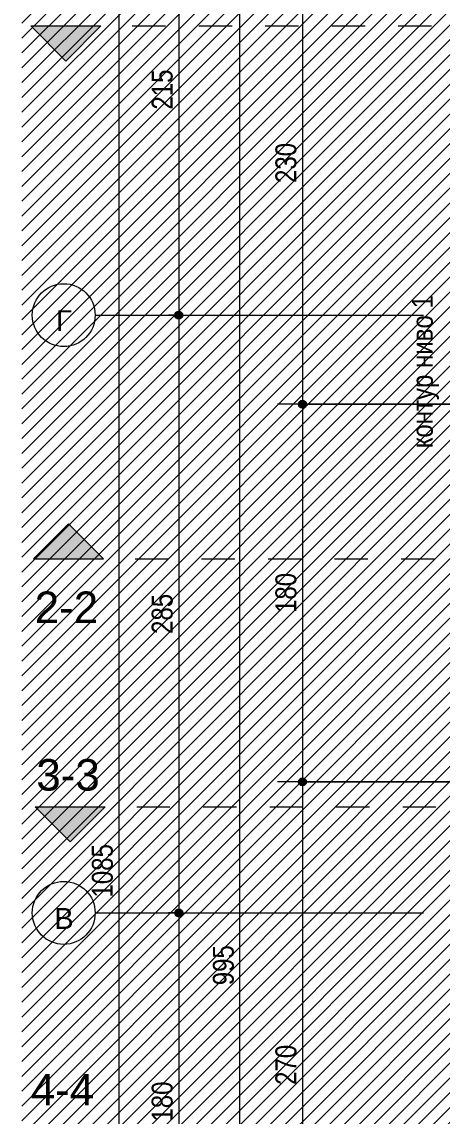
# Model space of a CAD drawing. Header units: centimetres. Extents: x -78 to 2022, y -1469 to 375.
# Drawn here: x -78 to 123, y -831 to -309 of the extents above; entities that cross this region are included whole.
import ezdxf

# ---------------------------------------------------------------- set-up
doc = ezdxf.new("R2010")
doc.units = ezdxf.units.CM
doc.linetypes.add('Dash', pattern=[31.75, 15.875, -15.875])
doc.linetypes.add('Dash dot', pattern=[79.375, 31.75, -23.8125, 0, -23.8125])
for name, color, linetype, lineweight in [('A-ANNO-DIMS', 7, 'Continuous', 9), ('A-ANNO-DIMS-50', 7, 'Continuous', 9), ('A-DETL-GENF', 7, 'Continuous', 9), ('G-ANNO-SYMB', 7, 'Continuous', 9), ('G-ANNO-TEXT', 7, 'Continuous', 9), ('S-GRID', 7, 'Continuous', 9), ('S-GRID-IDEN', 7, 'Continuous', 9)]:
    doc.layers.add(name, color=color, linetype=linetype, lineweight=lineweight)
doc.styles.add('Arial Narrow_1', font='ARIALN.TTF', dxfattribs={"height": 10})
doc.styles.add('Arial Narrow_3', font='ARIALN.TTF', dxfattribs={"height": 10})
doc.styles.add('Arial_1', font='arial.ttf', dxfattribs={"height": 10})
doc.styles.add('Arial_2', font='arial.ttf', dxfattribs={"height": 15})
doc.dimstyles.new('TEC_DIM', dxfattribs={"dimscale": 30.48, "dimtxt": 10.23431, "dimasz": 0.492126, "dimexe": 0.393701, "dimexo": 0.246063, "dimgap": 0, "dimtad": 1, "dimdec": 0, "dimzin": 0, "dimdsep": 46, "dimtxsty": 'Arial Narrow_3', "dimblk1": 'DOTSMALL', "dimblk2": 'DOTSMALL', "dimsah": 1, "dimcen": 0.09, "dimazin": 0, "dimtfac": 1, "dimtdec": 4, "dimtix": 1, "dimtmove": 0, "dimatfit": 3, "dimfxl": 1, "dimtvp": 1, "dimtolj": 1, "dimtzin": 0, "dimarcsym": 2})

# ---------------------------------------------------------------- blocks, each defined once
blk = doc.blocks.new('Grid - TEC_GRID_CIRCLE-145857-НИВО 0')
at = {"layer": 'S-GRID-IDEN'}
blk.add_circle((0, 0), 0.3, dxfattribs=at)
blk = doc.blocks.new('Section - TEC_SECTION-13048-НИВО 0')
at = {"layer": 'G-ANNO-SYMB'}
blk.add_hatch(color=256, dxfattribs=at).paths.add_polyline_path([(0, 0.334), (0.334, 0), (-0.334, 0)])
for p, q in [((0, 0.334), (-0.334, 0)), ((0.334, 0), (0, 0.334)), ((-0.334, 0), (0.334, 0))]:
    blk.add_line(p, q, dxfattribs=at)
blk = doc.blocks.new('DIMBLOCK54-НИВО 0')
at = {"layer": 'A-ANNO-DIMS-50'}
h = blk.add_hatch(color=256, dxfattribs=at)
edge = h.paths.add_edge_path()
edge.add_arc((-3.06, -234.09), 1.88, 0, 360)
h = blk.add_hatch(color=256, dxfattribs=at)
edge = h.paths.add_edge_path()
edge.add_arc((-3.06, -449.09), 1.88, 0, 360)
for p, q in [((-7.9, -234.09), (8.94, -234.09)), ((-3.06, -234.09), (-7.9, -234.09)), ((-3.06, -234.09), (-3.06, -449.09)), ((-7.9, -449.09), (8.94, -449.09)), ((-3.06, -449.09), (-7.9, -449.09))]:
    blk.add_line(p, q, dxfattribs=at)
for centre in [(-3.06, -234.09), (-3.06, -449.09)]:
    blk.add_circle(centre, 1.88, dxfattribs=at)
at = {"layer": 'A-ANNO-DIMS-50', "color": 0, "insert": (-15.98, -351.09), "char_height": 10, "width": 22.8079, "attachment_point": 1, "rotation": 90, "line_spacing_factor": 0.974696, "style": 'Arial Narrow_3'}
blk.add_mtext('215', dxfattribs=at)
blk = doc.blocks.new('_DotSmall')
at = {"color": 0, "linetype": 'ByBlock', "const_width": 0.5}
blk.add_lwpolyline([(-0.0625, 0, 1), (0.0625, 0, 1)], format="xyb", close=True, dxfattribs=at)
blk = doc.blocks.new('DIMBLOCK55-НИВО 0')
at = {"layer": 'A-ANNO-DIMS-50'}
h = blk.add_hatch(color=256, dxfattribs=at)
edge = h.paths.add_edge_path()
edge.add_arc((-3.06, -449.09), 1.88, 0, 360)
h = blk.add_hatch(color=256, dxfattribs=at)
edge = h.paths.add_edge_path()
edge.add_arc((-3.06, -734.09), 1.88, 0, 360)
for p, q in [((-7.9, -449.09), (8.94, -449.09)), ((-3.06, -449.09), (-7.9, -449.09)), ((-3.06, -449.09), (-3.06, -734.09)), ((-7.9, -734.09), (8.94, -734.09)), ((-3.06, -734.09), (-7.9, -734.09))]:
    blk.add_line(p, q, dxfattribs=at)
for centre in [(-3.06, -449.09), (-3.06, -734.09)]:
    blk.add_circle(centre, 1.88, dxfattribs=at)
at = {"layer": 'A-ANNO-DIMS-50', "color": 0, "insert": (-15.98, -601.09), "char_height": 10, "width": 22.8079, "attachment_point": 1, "rotation": 90, "line_spacing_factor": 0.974696, "style": 'Arial Narrow_3'}
blk.add_mtext('285', dxfattribs=at)
blk = doc.blocks.new('DIMBLOCK56-НИВО 0')
at = {"layer": 'A-ANNO-DIMS-50'}
h = blk.add_hatch(color=256, dxfattribs=at)
edge = h.paths.add_edge_path()
edge.add_arc((-3.06, -734.09), 1.88, 0, 360)
h = blk.add_hatch(color=256, dxfattribs=at)
edge = h.paths.add_edge_path()
edge.add_arc((-3.06, -914.09), 1.88, 0, 360)
for p, q in [((-7.9, -734.09), (8.94, -734.09)), ((-3.06, -734.09), (-7.9, -734.09)), ((-3.06, -734.09), (-3.06, -914.09)), ((-7.9, -914.09), (8.94, -914.09)), ((-3.06, -914.09), (-7.9, -914.09))]:
    blk.add_line(p, q, dxfattribs=at)
for centre in [(-3.06, -734.09), (-3.06, -914.09)]:
    blk.add_circle(centre, 1.88, dxfattribs=at)
at = {"layer": 'A-ANNO-DIMS-50', "color": 0, "insert": (-15.98, -833.59), "char_height": 10, "width": 22.8079, "attachment_point": 1, "rotation": 90, "line_spacing_factor": 0.974696, "style": 'Arial Narrow_3'}
blk.add_mtext('180', dxfattribs=at)
blk = doc.blocks.new('DIMBLOCK60-НИВО 0')
at = {"layer": 'A-ANNO-DIMS-50'}
h = blk.add_hatch(color=256, dxfattribs=at)
edge = h.paths.add_edge_path()
edge.add_arc((-31.62, -171.59), 1.88, 0, 360)
h = blk.add_hatch(color=256, dxfattribs=at)
edge = h.paths.add_edge_path()
edge.add_arc((-31.62, -1256.59), 1.88, 0, 360)
for p, q in [((204.14, -171.59), (-43.62, -171.59)), ((-31.62, -171.59), (-31.62, -1256.59)), ((-31.62, -171.59), (204.14, -171.59)), ((201.64, -1256.59), (-43.62, -1256.59)), ((-31.62, -1256.59), (201.64, -1256.59))]:
    blk.add_line(p, q, dxfattribs=at)
for centre in [(-31.62, -171.59), (-31.62, -1256.59)]:
    blk.add_circle(centre, 1.88, dxfattribs=at)
at = {"layer": 'A-ANNO-DIMS-50', "color": 0, "insert": (-44.54, -726.76), "char_height": 10, "width": 30.4105, "attachment_point": 1, "rotation": 90, "line_spacing_factor": 0.974696, "style": 'Arial Narrow_3'}
blk.add_mtext('1085', dxfattribs=at)
blk = doc.blocks.new('DIMBLOCK61-НИВО 0')
at = {"layer": 'A-ANNO-DIMS-50'}
h = blk.add_hatch(color=256, dxfattribs=at)
edge = h.paths.add_edge_path()
edge.add_arc((26.15, -261.59), 1.88, 0, 360)
h = blk.add_hatch(color=256, dxfattribs=at)
edge = h.paths.add_edge_path()
edge.add_arc((26.15, -1256.59), 1.88, 0, 360)
for p, q in [((196.64, -261.59), (14.15, -261.59)), ((26.15, -1256.59), (26.15, -261.59)), ((26.15, -261.59), (196.64, -261.59)), ((201.64, -1256.59), (14.15, -1256.59)), ((26.15, -1256.59), (201.64, -1256.59))]:
    blk.add_line(p, q, dxfattribs=at)
for centre in [(26.15, -261.59), (26.15, -1256.59)]:
    blk.add_circle(centre, 1.88, dxfattribs=at)
at = {"layer": 'A-ANNO-DIMS-50', "color": 0, "insert": (13.23, -768.59), "char_height": 10, "width": 22.8079, "attachment_point": 1, "rotation": 90, "line_spacing_factor": 0.974696, "style": 'Arial Narrow_3'}
blk.add_mtext('995', dxfattribs=at)
blk = doc.blocks.new('DIMBLOCK66-НИВО 0')
at = {"layer": 'A-ANNO-DIMS-50'}
h = blk.add_hatch(color=256, dxfattribs=at)
edge = h.paths.add_edge_path()
edge.add_arc((56.02, -261.59), 1.87, 0, 360)
h = blk.add_hatch(color=256, dxfattribs=at)
edge = h.paths.add_edge_path()
edge.add_arc((56.02, -491.59), 1.87, 0, 360)
for p, q in [((196.64, -261.59), (44.02, -261.59)), ((56.02, -261.59), (56.02, -491.59)), ((56.02, -261.59), (196.64, -261.59)), ((201.64, -491.59), (44.02, -491.59)), ((56.02, -491.59), (201.64, -491.59))]:
    blk.add_line(p, q, dxfattribs=at)
for centre in [(56.02, -261.59), (56.02, -491.59)]:
    blk.add_circle(centre, 1.87, dxfattribs=at)
at = {"layer": 'A-ANNO-DIMS-50', "color": 0, "insert": (43.09, -386.09), "char_height": 10, "width": 22.8079, "attachment_point": 1, "rotation": 90, "line_spacing_factor": 0.974696, "style": 'Arial Narrow_3'}
blk.add_mtext('230', dxfattribs=at)
blk = doc.blocks.new('DIMBLOCK67-НИВО 0')
at = {"layer": 'A-ANNO-DIMS-50'}
h = blk.add_hatch(color=256, dxfattribs=at)
edge = h.paths.add_edge_path()
edge.add_arc((56.02, -491.59), 1.87, 0, 360)
h = blk.add_hatch(color=256, dxfattribs=at)
edge = h.paths.add_edge_path()
edge.add_arc((56.02, -671.59), 1.87, 0, 360)
for p, q in [((201.64, -491.59), (44.02, -491.59)), ((56.02, -491.59), (56.02, -671.59)), ((56.02, -491.59), (201.64, -491.59)), ((201.64, -671.59), (44.02, -671.59)), ((56.02, -671.59), (201.64, -671.59))]:
    blk.add_line(p, q, dxfattribs=at)
for centre in [(56.02, -491.59), (56.02, -671.59)]:
    blk.add_circle(centre, 1.87, dxfattribs=at)
at = {"layer": 'A-ANNO-DIMS-50', "color": 0, "insert": (43.09, -591.09), "char_height": 10, "width": 22.8079, "attachment_point": 1, "rotation": 90, "line_spacing_factor": 0.974696, "style": 'Arial Narrow_3'}
blk.add_mtext('180', dxfattribs=at)
blk = doc.blocks.new('DIMBLOCK68-НИВО 0')
at = {"layer": 'A-ANNO-DIMS-50'}
h = blk.add_hatch(color=256, dxfattribs=at)
edge = h.paths.add_edge_path()
edge.add_arc((56.02, -671.59), 1.88, 0, 360)
h = blk.add_hatch(color=256, dxfattribs=at)
edge = h.paths.add_edge_path()
edge.add_arc((56.02, -941.59), 1.87, 0, 360)
for p, q in [((201.64, -671.59), (44.02, -671.59)), ((56.02, -671.59), (56.02, -941.59)), ((56.02, -671.59), (201.64, -671.59)), ((201.64, -941.59), (44.02, -941.59)), ((56.02, -941.59), (201.64, -941.59))]:
    blk.add_line(p, q, dxfattribs=at)
for centre, radius in [((56.02, -671.59), 1.88), ((56.02, -941.59), 1.87)]:
    blk.add_circle(centre, radius, dxfattribs=at)
at = {"layer": 'A-ANNO-DIMS-50', "color": 0, "insert": (43.09, -816.09), "char_height": 10, "width": 22.8079, "attachment_point": 1, "rotation": 90, "line_spacing_factor": 0.974696, "style": 'Arial Narrow_3'}
blk.add_mtext('270', dxfattribs=at)

msp = doc.modelspace()

# ---------------------------------------------------------------- hatches: boundary and pattern name
at = {"layer": 'A-DETL-GENF', "true_color": 0xe0ea68}
h = msp.add_hatch(dxfattribs=at)
h.set_pattern_fill('FP1_8', color=61, style=0, pattern_type=2)
h.set_pattern_definition([(45, (-1006328.728, 860384.997), (-3.535533906, 3.535533906), [])])
h.paths.add_polyline_path([(174.14, -1256.59), (174.14, -491.59), (199.14, -491.59), (199.14, -11.09), (567.64, -11.09), (567.64, 158.41), (1414.14, 158.41), (1414.14, 78.41), (1814.14, 78.41), (1814.14, -284.09), (1834.14, -284.09), (1834.14, -766.59), (2021.58, -766.59), (2021.58, 375.27), (-77.94, 375.27), (-77.94, -1256.59)])

# ---------------------------------------------------------------- linework, layer by layer
at = {"layer": 'G-ANNO-SYMB', "linetype": 'Dash', "lineweight": 18}
for p, q in [((-56.99, -311.23), (1978.56, -311.23)), ((-55.67, -565.23), (1990.84, -565.23)), ((-54.88, -683.55), (1994.57, -683.55))]:
    msp.add_line(p, q, dxfattribs=at)
at = {"layer": 'S-GRID', "color": 1, "lineweight": 18, "true_color": 0xff0000}
for p, q in [((-42.95, -449.09), (82.05, -449.09)), ((-42.95, -734.09), (82.05, -734.09))]:
    msp.add_line(p, q, dxfattribs=at)
at = {"layer": 'S-GRID', "color": 1, "linetype": 'Dash dot', "lineweight": 18, "true_color": 0xff0000}
for p, q in [((82.05, -449.09), (632.75, -449.09)), ((82.05, -734.09), (1840.98, -734.09))]:
    msp.add_line(p, q, dxfattribs=at)

# ---------------------------------------------------------------- block references
at = {"layer": 'G-ANNO-SYMB', "extrusion": (0, 0, -1), "xscale": 49.99999999999998, "yscale": 49.99999999999998, "zscale": 49.99999999999998, "rotation": 180}
for p in [(56.99, -311.23), (54.88, -683.55)]:
    msp.add_blockref('Section - TEC_SECTION-13048-НИВО 0', p, dxfattribs=at)
at = {"layer": 'G-ANNO-SYMB', "xscale": 49.99999999999998, "yscale": 49.99999999999998, "zscale": 49.99999999999998}
msp.add_blockref('Section - TEC_SECTION-13048-НИВО 0', (-55.67, -565.23), dxfattribs=at)
at = {"layer": 'S-GRID-IDEN', "xscale": 49.99999999999998, "yscale": 49.99999999999998, "zscale": 49.99999999999998, "rotation": 269.9999999999994}
for p in [(-57.95, -449.09), (-57.95, -734.09)]:
    msp.add_blockref('Grid - TEC_GRID_CIRCLE-145857-НИВО 0', p, dxfattribs=at)

# ---------------------------------------------------------------- texts
at = {"layer": 'G-ANNO-SYMB', "char_height": 15, "width": 31.1, "attachment_point": 5, "line_spacing_factor": 0.936439, "style": 'Arial_2'}
for s, insert in [('\\pt60,120,180,240,300,360,420,480,540,600,660,720,780,840,900,960,1020,1080,1140,1200,1260,1320,1380,1440,1500,1560,1620,1680,1740,1800,1860,1920;2-2', (-56.67, -588.36)), ('\\pt60,120,180,240,300,360,420,480,540,600,660,720,780,840,900,960,1020,1080,1140,1200,1260,1320,1380,1440,1500,1560,1620,1680,1740,1800,1860,1920;3-3', (-55.88, -668.36)), ('\\pt60,120,180,240,300,360,420,480,540,600,660,720,780,840,900,960,1020,1080,1140,1200,1260,1320,1380,1440,1500,1560,1620,1680,1740,1800,1860,1920;4-4', (-58.57, -818.36))]:
    msp.add_mtext(s, dxfattribs=dict(at, insert=insert))
at = {"layer": 'G-ANNO-TEXT', "insert": (108.23, -512.51), "char_height": 10, "width": 75.851, "attachment_point": 1, "rotation": 90, "line_spacing_factor": 0.949189, "style": 'Arial Narrow_1'}
msp.add_mtext('\\pt15,30,45,60,75,90,105,120,135,150,165,180,195,210,225,240,255,270,285,300,315,330,345,360,375,390,405,420,435,450,465,480;контур ниво 1', dxfattribs=at)
at = {"layer": 'S-GRID-IDEN', "char_height": 10, "attachment_point": 5, "line_spacing_factor": 0.936439, "style": 'Arial_1'}
for s, insert, width in [('\\pt50,100,150,200,250,300,350,400,450,500,550,600,650,700,750,800,850,900,950,1000,1050,1100,1150,1200,1250,1300,1350,1400,1450,1500,1550,1600;Г', (-57.86, -451.73), 7.95), ('\\pt50,100,150,200,250,300,350,400,450,500,550,600,650,700,750,800,850,900,950,1000,1050,1100,1150,1200,1250,1300,1350,1400,1450,1500,1550,1600;В', (-57.86, -736.73), 9.9)]:
    msp.add_mtext(s, dxfattribs=dict(at, insert=insert, width=width))

# ---------------------------------------------------------------- dimensions: what is measured, and where the dimension line sits
at = {"layer": 'A-ANNO-DIMS'}
for base, p1, p2, override, picture, middle in [((-31.62, -1256.59), (211.64, -171.59), (209.14, -1256.59), {"dimpost": '<>', "dimfxl": 1085.00288}, 'DIMBLOCK60-НИВО 0', (-36.72, -714.09)), ((-3.06, -449.09), (-0.4, -234.09), (-0.4, -449.09), {"dimpost": '<>', "dimfxl": 215}, 'DIMBLOCK54-НИВО 0', (-8.16, -341.59)), ((26.15, -261.59), (209.14, -1256.59), (204.14, -261.59), {"dimpost": '<>', "dimfxl": 995.012563}, 'DIMBLOCK61-НИВО 0', (21.04, -759.09)), ((56.02, -491.59), (204.14, -261.59), (209.14, -491.59), {"dimpost": '<>', "dimfxl": 230.054341}, 'DIMBLOCK66-НИВО 0', (50.91, -376.59)), ((-3.06, -734.09), (-0.4, -449.09), (-0.4, -734.09), {"dimpost": '<>', "dimfxl": 285}, 'DIMBLOCK55-НИВО 0', (-8.16, -591.59)), ((56.02, -671.59), (209.14, -491.59), (209.14, -671.59), {"dimpost": '<>', "dimfxl": 180}, 'DIMBLOCK67-НИВО 0', (50.91, -581.59)), ((56.02, -941.59), (209.14, -671.59), (209.14, -941.59), {"dimpost": '<>', "dimfxl": 270}, 'DIMBLOCK68-НИВО 0', (50.91, -806.59)), ((-3.06, -914.09), (-0.4, -734.09), (-0.4, -914.09), {"dimpost": '<>', "dimfxl": 180}, 'DIMBLOCK56-НИВО 0', (-8.16, -824.09))]:
    dim = msp.add_linear_dim(base=base, p1=p1, p2=p2, angle=90, dimstyle='TEC_DIM', override=override, dxfattribs=at)
    dim.commit()
    dim.dimension.update_dxf_attribs({"geometry": picture, "text_midpoint": middle})

doc.saveas('drawing.dxf')
